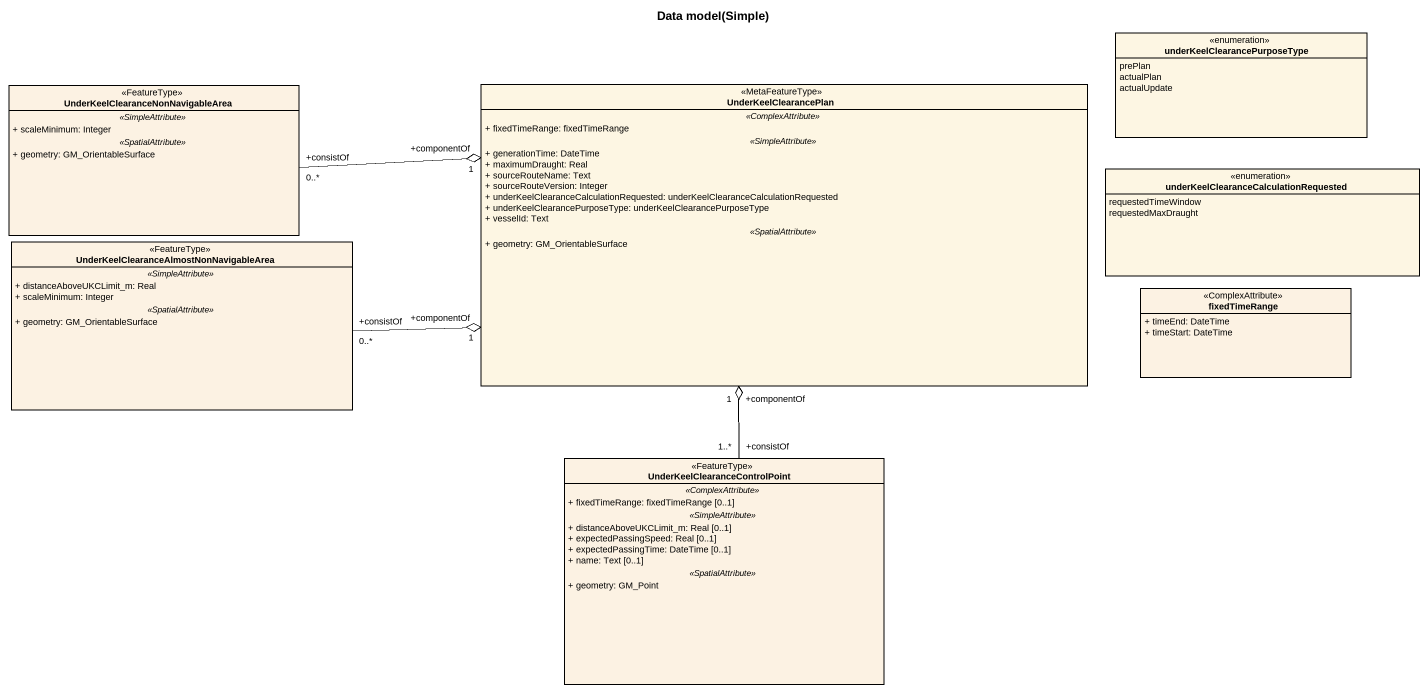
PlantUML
@startuml
title Data model(Simple)
hide circle
hide empty members
skinparam classAttributeIconSize 0
enum "underKeelClearancePurposeType" as underKeelClearancePurposeTyp {
  prePlan
  actualPlan
  actualUpdate
}
class "UnderKeelClearanceNonNavigableArea" as UnderKeelClearanceNonNavigab <<FeatureType>> #FCF2E3 {
  .. <<SimpleAttribute>> ..
  + scaleMinimum: Integer
  .. <<SpatialAttribute>> ..
  + geometry: GM_OrientableSurface
}
class UnderKeelClearancePlan <<MetaFeatureType>> {
  .. <<ComplexAttribute>> ..
  + fixedTimeRange: fixedTimeRange
  .. <<SimpleAttribute>> ..
  + generationTime: DateTime
  + maximumDraught: Real
  + sourceRouteName: Text
  + sourceRouteVersion: Integer
  + underKeelClearanceCalculationRequested: underKeelClearanceCalculationRequested
  + underKeelClearancePurposeType: underKeelClearancePurposeType
  + vesselId: Text
  .. <<SpatialAttribute>> ..
  + geometry: GM_OrientableSurface
}
enum "underKeelClearanceCalculationRequested" as underKeelClearanceCalculatio {
  requestedTimeWindow
  requestedMaxDraught
}
class "UnderKeelClearanceAlmostNonNavigableArea" as UnderKeelClearanceAlmostNonN <<FeatureType>> #FCF2E3 {
  .. <<SimpleAttribute>> ..
  + distanceAboveUKCLimit_m: Real
  + scaleMinimum: Integer
  .. <<SpatialAttribute>> ..
  + geometry: GM_OrientableSurface
}
class fixedTimeRange <<ComplexAttribute>> #FCF2E3 {
  + timeEnd: DateTime
  + timeStart: DateTime
}
class "UnderKeelClearanceControlPoint" as UnderKeelClearanceControlPoi <<FeatureType>> #FCF2E3 {
  .. <<ComplexAttribute>> ..
  + fixedTimeRange: fixedTimeRange [0..1]
  .. <<SimpleAttribute>> ..
  + distanceAboveUKCLimit_m: Real [0..1]
  + expectedPassingSpeed: Real [0..1]
  + expectedPassingTime: DateTime [0..1]
  + name: Text [0..1]
  .. <<SpatialAttribute>> ..
  + geometry: GM_Point
}
UnderKeelClearanceNonNavigab "+consistOf\n0..*" -right-o "+componentOf\n1" UnderKeelClearancePlan
UnderKeelClearanceAlmostNonN "+consistOf\n0..*" -right-o "+componentOf\n1" UnderKeelClearancePlan
UnderKeelClearanceControlPoi "+consistOf\n1..*" -up-o "+componentOf\n1" UnderKeelClearancePlan
@enduml
